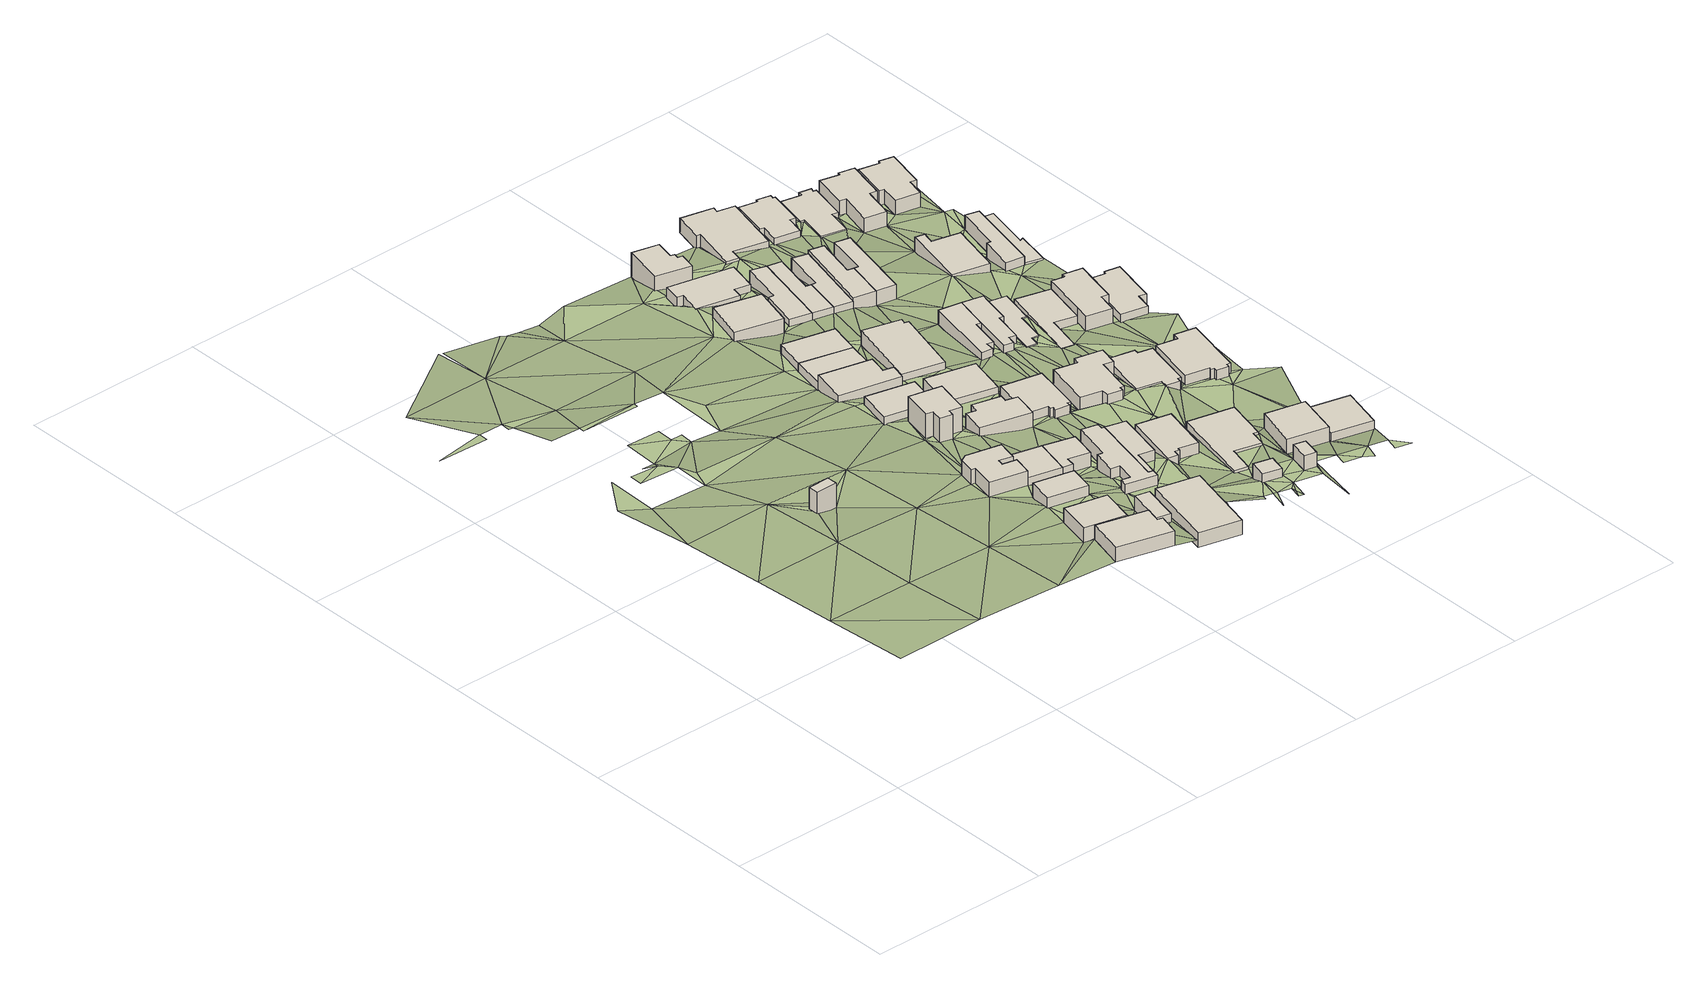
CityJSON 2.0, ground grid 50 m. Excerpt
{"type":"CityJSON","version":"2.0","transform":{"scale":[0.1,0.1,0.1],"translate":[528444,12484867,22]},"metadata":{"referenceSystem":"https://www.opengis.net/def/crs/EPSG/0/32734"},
"CityObjects":{
"building1":{"type":"Building","attributes":{"address":"Greenpop 107 Mountain Road Woodstock Cape Town","building":"office","building:levels":2,"building_height":6.9,"plus_code":"4FRW3C8X+9HW","ground_height":58.72,"roof_height":65.62},"geometry":[{"type":"Solid","lod":"1","boundaries":[[[[0,1,2,3]],[[1,4,5,2]],[[4,6,7,5]],[[6,0,3,7]],[[3,2,5,7]],[[6,4,1,0]]]]}]},
"building2":{"type":"Building","attributes":{"address":"113 Mountain Road Woodstock Cape Town","building":"house","building:levels":1,"building_height":4.1,"plus_code":"4FRW3C8X+5QC","ground_height":62.01,"roof_height":66.11},"geometry":[{"type":"Solid","lod":"1","boundaries":[[[[8,9,10,11]],[[9,12,13,10]],[[12,14,15,13]],[[14,16,17,15]],[[16,18,19,17]],[[18,8,11,19]],[[11,10,13,15,17,19]],[[18,16,14,12,9,8]]]]}]},
"building3":{"type":"Building","attributes":{"address":"111 Mountain Road Woodstock Cape Town","building":"house","building:levels":1,"building_height":4.1,"plus_code":"4FRW3C8X+6Q6","ground_height":60.05,"roof_height":64.15},"geometry":[{"type":"Solid","lod":"1","boundaries":[[[[20,21,22,23]],[[21,24,25,22]],[[24,26,27,25]],[[26,20,23,27]],[[23,22,25,27]],[[26,24,21,20]]]]}]},
"building4":{"type":"Building","attributes":{"address":"107 Mountain Road Woodstock Cape Town","building":"yes","building:levels":1,"building_height":4.1,"plus_code":"4FRW3C8X+8PQ","ground_height":58.37,"roof_height":62.47},"geometry":[{"type":"Solid","lod":"1","boundaries":[[[[28,29,30,31]],[[29,32,33,30]],[[32,34,35,33]],[[34,36,37,35]],[[36,38,39,37]],[[38,40,41,39]],[[40,42,43,41]],[[42,44,45,43]],[[44,46,47,45]],[[46,48,49,47]],[[48,28,31,49]],[[31,30,33,35,37,39,41,43,45,47,49]],[[48,46,44,42,40,38,36,34,32,29,28]]]]}]},
"building5":{"type":"Building","attributes":{"building":"service","building:levels":1,"building_height":4.1,"plus_code":"4FRW3C8X+7QG","ground_height":58.37,"roof_height":62.47},"geometry":[{"type":"Solid","lod":"1","boundaries":[[[[50,51,52,53]],[[51,54,55,52]],[[54,56,57,55]],[[56,50,53,57]],[[53,52,55,57]],[[56,54,51,50]]]]}]},
"building6":{"type":"Building","attributes":{"address":"Woodstock Cape Town","building":"yes","building:levels":1,"building_height":4.1,"plus_code":"4FRW3C8X+6R4","ground_height":57.74,"roof_height":61.84},"geometry":[{"type":"Solid","lod":"1","boundaries":[[[[58,59,60,61]],[[59,62,63,60]],[[62,64,65,63]],[[64,66,67,65]],[[66,68,69,67]],[[68,58,61,69]],[[61,60,63,65,67,69]],[[68,66,64,62,59,58]]]]}]},
"building7":{"type":"Building","attributes":{"address":"8 Balfour Street Woodstock Cape Town","building":"semidetached_house","building:levels":1,"building_height":4.1,"plus_code":"4FRW3C8X+8QH","ground_height":55.9,"roof_height":60},"geometry":[{"type":"Solid","lod":"1","boundaries":[[[[70,71,72,73]],[[71,74,75,72]],[[74,76,77,75]],[[76,70,73,77]],[[73,72,75,77]],[[76,74,71,70]]]]}]},
"building8":{"type":"Building","attributes":{"address":"54 Palmerston Road Woodstock Cape Town","building":"house","building:levels":1,"building_height":4.1,"plus_code":"4FRW3C8X+5VC","ground_height":57.74,"roof_height":61.84},"geometry":[{"type":"Solid","lod":"1","boundaries":[[[[78,79,80,81]],[[79,82,83,80]],[[82,84,85,83]],[[84,78,81,85]],[[81,80,83,85]],[[84,82,79,78]]]]}]},
"building9":{"type":"Building","attributes":{"address":"1 Balfour Street Woodstock Cape Town","building":"house","building:levels":2,"building_height":6.9,"plus_code":"4FRW3C8X+CQP","ground_height":56.08,"roof_height":62.98},"geometry":[{"type":"Solid","lod":"1","boundaries":[[[[86,87,88,89]],[[87,90,91,88]],[[90,92,93,91]],[[92,94,95,93]],[[94,96,97,95]],[[96,98,99,97]],[[98,100,101,99]],[[100,86,89,101]],[[89,88,91,93,95,97,99,101]],[[100,98,96,94,92,90,87,86]]]]}]},
"building10":{"type":"Building","attributes":{"address":"10 Balfour Street Woodstock Cape Town","building":"semidetached_house","building:levels":1,"building_height":4.1,"plus_code":"4FRW3C8X+8R8","ground_height":55.9,"roof_height":60},"geometry":[{"type":"Solid","lod":"1","boundaries":[[[[70,76,77,73]],[[76,102,103,77]],[[102,104,105,103]],[[104,106,107,105]],[[106,108,109,107]],[[108,70,73,109]],[[73,77,103,105,107,109]],[[108,106,104,102,76,70]]]]}]},
"building11":{"type":"Building","attributes":{"building":"house","building:levels":1,"building_height":4.1,"plus_code":"4FRW3C8X+FQQ","ground_height":51.17,"roof_height":55.27},"geometry":[{"type":"Solid","lod":"1","boundaries":[[[[110,111,112,113]],[[111,114,115,112]],[[114,116,117,115]],[[116,118,119,117]],[[118,120,121,119]],[[120,110,113,121]],[[113,112,115,117,119,121]],[[120,118,116,114,111,110]]]]}]},
"building12":{"type":"Building","attributes":{"address":"12B Balfour Street Woodstock Cape Town","building":"semidetached_house","building:levels":1,"building_height":4.1,"plus_code":"4FRW3C8X+7VM","ground_height":55.9,"roof_height":60},"geometry":[{"type":"Solid","lod":"1","boundaries":[[[[122,123,124,125]],[[123,126,127,124]],[[126,128,129,127]],[[128,130,131,129]],[[130,132,133,131]],[[132,134,135,133]],[[134,136,137,135]],[[136,138,139,137]],[[138,140,141,139]],[[140,142,143,141]],[[142,144,145,143]],[[144,146,147,145]],[[146,148,149,147]],[[148,122,125,149]],[[125,124,127,129,131,133,135,137,139,141,143,145,147,149]],[[148,146,144,142,140,138,136,134,132,130,128,126,123,122]]]]}]},
"building13":{"type":"Building","attributes":{"address":"101 Mountain Road Woodstock Cape Town","building":"house","building:levels":1,"building_height":4.1,"plus_code":"4FRW3C8X+GQX","ground_height":50.61,"roof_height":54.71},"geometry":[{"type":"Solid","lod":"1","boundaries":[[[[150,151,152,153]],[[151,154,155,152]],[[154,156,157,155]],[[156,158,159,157]],[[158,160,161,159]],[[160,150,153,161]],[[153,152,155,157,159,161]],[[160,158,156,154,151,150]]]]}]},
"building14":{"type":"Building","attributes":{"address":"3 Balfour Street Woodstock Cape Town","building":"carport","building:levels":1,"building_height":4.1,"plus_code":"4FRW3C8X+CR5","ground_height":53.8,"roof_height":57.9},"geometry":[{"type":"Solid","lod":"1","boundaries":[[[[162,163,164,165]],[[163,166,167,164]],[[166,168,169,167]],[[168,170,171,169]],[[170,172,173,171]],[[172,174,175,173]],[[174,176,177,175]],[[176,178,179,177]],[[178,162,165,179]],[[165,164,167,169,171,173,175,177,179]],[[178,176,174,172,170,168,166,163,162]]]]}]},
"building15":{"type":"Building","attributes":{"address":"Balfour Street Woodstock Cape Town","building":"semidetached_house","building:levels":1,"building_height":4.1,"plus_code":"4FRW3C8X+7VX","ground_height":55.9,"roof_height":60},"geometry":[{"type":"Solid","lod":"1","boundaries":[[[[122,148,149,125]],[[148,146,147,149]],[[146,180,181,147]],[[180,182,183,181]],[[182,184,185,183]],[[184,122,125,185]],[[125,149,147,181,183,185]],[[184,182,180,146,148,122]]]]}]},
"building16":{"type":"Building","attributes":{"address":"99 Mountain Road Woodstock Cape Town","building":"house","building:levels":1,"building_height":4.1,"plus_code":"4FRW3C8X+HRC","ground_height":48.52,"roof_height":52.62},"geometry":[{"type":"Solid","lod":"1","boundaries":[[[[186,187,188,189]],[[187,190,191,188]],[[190,192,193,191]],[[192,186,189,193]],[[189,188,191,193]],[[192,190,187,186]]]]}]},
"building17":{"type":"Building","attributes":{"address":"97 Mountain Road Woodstock Cape Town","building":"house","building:levels":1,"building_height":4.1,"plus_code":"4FRW3C8X+JR2","ground_height":48.52,"roof_height":52.62},"geometry":[{"type":"Solid","lod":"1","boundaries":[[[[186,192,193,189]],[[192,194,195,193]],[[194,196,197,195]],[[196,186,189,197]],[[189,193,195,197]],[[196,194,192,186]]]]}]},
"building18":{"type":"Building","attributes":{"building":"yes","building:levels":1,"building_height":4.1,"plus_code":"4FRW3C8X+FVC","ground_height":51.17,"roof_height":55.27},"geometry":[{"type":"Solid","lod":"1","boundaries":[[[[198,199,200,201]],[[199,202,203,200]],[[202,204,205,203]],[[204,198,201,205]],[[201,200,203,205]],[[204,202,199,198]]]]}]},
"building19":{"type":"Building","attributes":{"building":"yes","building:levels":1,"building_height":4.1,"plus_code":"4FRW3C8X+5XM","ground_height":55.25,"roof_height":59.35},"geometry":[{"type":"Solid","lod":"1","boundaries":[[[[206,207,208,209]],[[207,210,211,208]],[[210,212,213,211]],[[212,206,209,213]],[[209,208,211,213]],[[212,210,207,206]]]]}]},
"building20":{"type":"Building","attributes":{"address":"18 Balfour Street Woodstock Cape Town","building":"house","building:levels":1,"building_height":4.1,"plus_code":"4FRW3C8X+7WQ","ground_height":53.64,"roof_height":57.74},"geometry":[{"type":"Solid","lod":"1","boundaries":[[[[214,215,216,217]],[[215,218,219,216]],[[218,220,221,219]],[[220,222,223,221]],[[222,224,225,223]],[[224,226,227,225]],[[226,228,229,227]],[[228,214,217,229]],[[217,216,219,221,223,225,227,229]],[[228,226,224,222,220,218,215,214]]]]}]},
"building21":{"type":"Building","attributes":{"address":"7 Balfour Street Woodstock Cape Town","building":"house","building:levels":1,"building_height":4.1,"plus_code":"4FRW3C8X+CWC","ground_height":51.7,"roof_height":55.8},"geometry":[{"type":"Solid","lod":"1","boundaries":[[[[230,231,232,233]],[[231,234,235,232]],[[234,236,237,235]],[[236,238,239,237]],[[238,240,241,239]],[[240,242,243,241]],[[242,244,245,243]],[[244,246,247,245]],[[246,248,249,247]],[[248,250,251,249]],[[250,230,233,251]],[[233,232,235,237,239,241,243,245,247,249,251]],[[250,248,246,244,242,240,238,236,234,231,230]]]]}]},
"building22":{"type":"Building","attributes":{"address":"95 Mountain Road Woodstock 7925 Cape Town","building":"house","building:levels":1,"building_height":4.1,"plus_code":"4FRW3C8X+MRV","ground_height":46.02,"roof_height":50.12},"geometry":[{"type":"Solid","lod":"1","boundaries":[[[[252,253,254,255]],[[253,256,257,254]],[[256,258,259,257]],[[258,252,255,259]],[[255,254,257,259]],[[258,256,253,252]]]]}]},
"building23":{"type":"Building","attributes":{"address":"113 Chamberlain Street Woodstock Cape Town","building":"house","building:levels":1,"building_height":4.1,"plus_code":"4FRW3C8X+HV4","ground_height":48.52,"roof_height":52.62},"geometry":[{"type":"Solid","lod":"1","boundaries":[[[[260,261,262,263]],[[261,264,265,262]],[[264,266,267,265]],[[266,268,269,267]],[[268,270,271,269]],[[270,260,263,271]],[[263,262,265,267,269,271]],[[270,268,266,264,261,260]]]]}]},
"building24":{"type":"Building","attributes":{"building":"yes","building:levels":1,"building_height":4.1,"plus_code":"4FRW3F82+52C","ground_height":57.45,"roof_height":61.55},"geometry":[{"type":"Solid","lod":"1","boundaries":[[[[272,273,274,275]],[[273,276,277,274]],[[276,278,279,277]],[[278,272,275,279]],[[275,274,277,279]],[[278,276,273,272]]]]}]},
"building25":{"type":"Building","attributes":{"address":"20 Balfour Street Woodstock Cape Town","building":"house","building:levels":1,"building_height":4.1,"plus_code":"4FRW3C8X+7X9","ground_height":51.35,"roof_height":55.45},"geometry":[{"type":"Solid","lod":"1","boundaries":[[[[280,281,282,283]],[[281,284,285,282]],[[284,286,287,285]],[[286,288,289,287]],[[288,290,291,289]],[[290,292,293,291]],[[292,294,295,293]],[[294,280,283,295]],[[283,282,285,287,289,291,293,295]],[[294,292,290,288,286,284,281,280]]]]}]},
"building26":{"type":"Building","attributes":{"address":"93 Mountain Road Woodstock 7925 Cape Town","building":"house","building:levels":1,"building_height":4.1,"plus_code":"4FRW3C8X+PRW","ground_height":43.47,"roof_height":47.57},"geometry":[{"type":"Solid","lod":"1","boundaries":[[[[296,297,298,299]],[[297,300,301,298]],[[300,302,303,301]],[[302,304,305,303]],[[304,306,307,305]],[[306,308,309,307]],[[308,310,311,309]],[[310,296,299,311]],[[299,298,301,303,305,307,309,311]],[[310,308,306,304,302,300,297,296]]]]}]},
"building27":{"type":"Building","attributes":{"address":"89 Mountain Road Woodstock Cape Town","building":"house","building:levels":2,"building_height":6.9,"plus_code":"4FRW3C8X+RRF","ground_height":41.57,"roof_height":48.47},"geometry":[{"type":"Solid","lod":"1","boundaries":[[[[312,313,314,315]],[[313,316,317,314]],[[316,318,319,317]],[[318,320,321,319]],[[320,322,323,321]],[[322,324,325,323]],[[324,326,327,325]],[[326,312,315,327]],[[315,314,317,319,321,323,325,327]],[[326,324,322,320,318,316,313,312]]]]}]},
"building28":{"type":"Building","attributes":{"address":"Balfour Street Woodstock Cape Town","building":"house","building:levels":1,"building_height":4.1,"plus_code":"4FRW3C8X+9XR","ground_height":51.7,"roof_height":55.8},"geometry":[{"type":"Solid","lod":"1","boundaries":[[[[328,329,330,331]],[[329,332,333,330]],[[332,334,335,333]],[[334,336,337,335]],[[336,338,339,337]],[[338,340,341,339]],[[340,342,343,341]],[[342,344,345,343]],[[344,346,347,345]],[[346,348,349,347]],[[348,350,351,349]],[[350,328,331,351]],[[331,330,333,335,337,339,341,343,345,347,349,351]],[[350,348,346,344,342,340,338,336,334,332,329,328]]]]}]},
"building29":{"type":"Building","attributes":{"address":"120 Chamberlain Street 7925 Cape Town","building":"house","building:levels":1,"building_height":4.1,"plus_code":"4FRW3C8X+PV4","ground_height":43.47,"roof_height":47.57},"geometry":[{"type":"Solid","lod":"1","boundaries":[[[[352,353,354,355]],[[353,356,357,354]],[[356,358,359,357]],[[358,360,361,359]],[[360,362,363,361]],[[362,352,355,363]],[[355,354,357,359,361,363]],[[362,360,358,356,353,352]]]]}]},
"building30":{"type":"Building","attributes":{"address":"118 Chamberlain Street 7925 Cape Town","building":"house","building:levels":1,"building_height":4.1,"plus_code":"4FRW3C8X+PVH","ground_height":43.47,"roof_height":47.57},"geometry":[{"type":"Solid","lod":"1","boundaries":[[[[353,352,355,354]],[[352,364,365,355]],[[364,366,367,365]],[[366,368,369,367]],[[368,370,371,369]],[[370,353,354,371]],[[354,355,365,367,369,371]],[[370,368,366,364,352,353]]]]}]},
"building31":{"type":"Building","attributes":{"address":"22 Balfour Street Woodstock 7925 Cape Town","building":"house","building:levels":1,"building_height":4.1,"plus_code":"4FRW3F82+63J","ground_height":52.6,"roof_height":56.7},"geometry":[{"type":"Solid","lod":"1","boundaries":[[[[372,373,374,375]],[[373,376,377,374]],[[376,378,379,377]],[[378,372,375,379]],[[375,374,377,379]],[[378,376,373,372]]]]}]},
"building32":{"type":"Building","attributes":{"address":"109 Chamberlain Street Woodstock Cape Town","building":"house","building:levels":1,"building_height":4.1,"plus_code":"4FRW3C8X+HX7","ground_height":46.69,"roof_height":50.79},"geometry":[{"type":"Solid","lod":"1","boundaries":[[[[380,381,382,383]],[[381,384,385,382]],[[384,386,387,385]],[[386,388,389,387]],[[388,390,391,389]],[[390,392,393,391]],[[392,394,395,393]],[[394,380,383,395]],[[383,382,385,387,389,391,393,395]],[[394,392,390,388,386,384,381,380]]]]}]},
"building33":{"type":"Building","attributes":{"address":"116 Chamberlain Street 7925 Cape Town","building":"house","building:levels":1,"building_height":4.1,"plus_code":"4FRW3C8X+MWM","ground_height":43.47,"roof_height":47.57},"geometry":[{"type":"Solid","lod":"1","boundaries":[[[[366,364,365,367]],[[364,396,397,365]],[[396,398,399,397]],[[398,400,401,399]],[[400,402,403,401]],[[402,366,367,403]],[[367,365,397,399,401,403]],[[402,400,398,396,364,366]]]]}]},
"building34":{"type":"Building","attributes":{"address":"9 Balfour Street Woodstock Cape Town","building":"house","building:levels":1,"building_height":4.1,"plus_code":"4FRW3F82+92M","ground_height":49.46,"roof_height":53.56},"geometry":[{"type":"Solid","lod":"1","boundaries":[[[[404,405,406,407]],[[405,408,409,406]],[[408,410,411,409]],[[410,412,413,411]],[[412,414,415,413]],[[414,416,417,415]],[[416,418,419,417]],[[418,420,421,419]],[[420,422,423,421]],[[422,404,407,423]],[[407,406,409,411,413,415,417,419,421,423]],[[422,420,418,416,414,412,410,408,405,404]]]]}]},
"building35":{"type":"Building","attributes":{"address":"107 Chamberlain Street Woodstock Cape Town","building":"house","building:levels":1,"building_height":4.1,"plus_code":"4FRW3C8X+GXW","ground_height":46.69,"roof_height":50.79},"geometry":[{"type":"Solid","lod":"1","boundaries":[[[[381,380,383,382]],[[380,424,425,383]],[[424,426,427,425]],[[426,428,429,427]],[[428,430,431,429]],[[430,432,433,431]],[[432,434,435,433]],[[434,436,437,435]],[[436,381,382,437]],[[382,383,425,427,429,431,433,435,437]],[[436,434,432,430,428,426,424,380,381]]]]}]},
"building36":{"type":"Building","attributes":{"address":"114 Chamberlain Street 7925 Cape Town","building":"house","building:levels":1,"building_height":4.1,"plus_code":"4FRW3C8X+PW9","ground_height":44.41,"roof_height":48.51},"geometry":[{"type":"Solid","lod":"1","boundaries":[[[[438,439,440,441]],[[439,442,443,440]],[[442,444,445,443]],[[444,446,447,445]],[[446,448,449,447]],[[448,438,441,449]],[[441,440,443,445,447,449]],[[448,446,444,442,439,438]]]]}]},
"building37":{"type":"Building","attributes":{"address":"24 Balfour Street Woodstock 7925 Cape Town","building":"house","building:levels":1,"building_height":4.1,"plus_code":"4FRW3F82+646","ground_height":50.65,"roof_height":54.75},"geometry":[{"type":"Solid","lod":"1","boundaries":[[[[450,451,452,453]],[[451,454,455,452]],[[454,456,457,455]],[[456,450,453,457]],[[453,452,455,457]],[[456,454,451,450]]]]}]},
"building38":{"type":"Building","attributes":{"address":"105 Chamberlain Street Woodstock Cape Town","building":"house","building:levels":1,"building_height":4.1,"plus_code":"4FRW3F82+G2J","ground_height":44.69,"roof_height":48.79},"geometry":[{"type":"Solid","lod":"1","boundaries":[[[[458,459,460,461]],[[459,462,463,460]],[[462,464,465,463]],[[464,466,467,465]],[[466,468,469,467]],[[468,470,471,469]],[[470,472,473,471]],[[472,474,475,473]],[[474,458,461,475]],[[461,460,463,465,467,469,471,473,475]],[[474,472,470,468,466,464,462,459,458]]]]}]},
"building39":{"type":"Building","attributes":{"address":"112 Chamberlain Street 7925 Cape Town","building":"house","building:levels":1,"building_height":4.1,"plus_code":"4FRW3C8X+MX6","ground_height":44.41,"roof_height":48.51},"geometry":[{"type":"Solid","lod":"1","boundaries":[[[[444,442,443,445]],[[442,476,477,443]],[[476,478,479,477]],[[478,480,481,479]],[[480,482,483,481]],[[482,444,445,483]],[[445,443,477,479,481,483]],[[482,480,478,476,442,444]]]]}]},
"building40":{"type":"Building","attributes":{"address":"89 Salisbury Street Woodstock 7925 Cape Town","building":"house","building:levels":1,"building_height":4.1,"plus_code":"4FRW3C8X+RW8","ground_height":39.39,"roof_height":43.49},"geometry":[{"type":"Solid","lod":"1","boundaries":[[[[484,485,486,487]],[[485,488,489,486]],[[488,490,491,489]],[[490,492,493,491]],[[492,494,495,493]],[[494,496,497,495]],[[496,498,499,497]],[[498,500,501,499]],[[500,502,503,501]],[[502,484,487,503]],[[487,486,489,491,493,495,497,499,501,503]],[[502,500,498,496,494,492,490,488,485,484]]]]}]},
"building41":{"type":"Building","attributes":{"address":"11 Balfour Street Woodstock Cape Town","building":"house","building:levels":1,"building_height":4.1,"plus_code":"4FRW3F82+93P","ground_height":49.46,"roof_height":53.56},"geometry":[{"type":"Solid","lod":"1","boundaries":[[[[504,505,506,507]],[[505,508,509,506]],[[508,510,511,509]],[[510,512,513,511]],[[512,514,515,513]],[[514,516,517,515]],[[516,518,519,517]],[[518,520,521,519]],[[520,522,523,521]],[[522,524,525,523]],[[524,526,527,525]],[[526,504,507,527]],[[507,506,509,511,513,515,517,519,521,523,525,527]],[[526,524,522,520,518,516,514,512,510,508,505,504]]]]}]},
"building42":{"type":"Building","attributes":{"address":"Chamberlain Street Woodstock Cape Town","building":"house","building:levels":1,"building_height":4.1,"plus_code":"4FRW3F82+G2Q","ground_height":44.69,"roof_height":48.79},"geometry":[{"type":"Solid","lod":"1","boundaries":[[[[528,529,530,531]],[[529,532,533,530]],[[532,534,535,533]],[[534,536,537,535]],[[536,538,539,537]],[[538,528,531,539]],[[531,530,533,535,537,539]],[[538,536,534,532,529,528]]]]}]},
"building43":{"type":"Building","attributes":{"address":"87 Salisbury Street Woodstock 7925 Cape Town","building":"house","building:levels":1,"building_height":4.1,"plus_code":"4FRW3C8X+RXG","ground_height":39.39,"roof_height":43.49},"geometry":[{"type":"Solid","lod":"1","boundaries":[[[[540,541,542,543]],[[541,544,545,542]],[[544,546,547,545]],[[546,548,549,547]],[[548,550,551,549]],[[550,552,553,551]],[[552,554,555,553]],[[554,556,557,555]],[[556,558,559,557]],[[558,560,561,559]],[[560,562,563,561]],[[562,540,543,563]],[[543,542,545,547,549,551,553,555,557,559,561,563]],[[562,560,558,556,554,552,550,548,546,544,541,540]]]]}]},
"building44":{"type":"Building","attributes":{"address":"103 Chamberlain Street Woodstock Cape Town","building":"house","building:levels":1,"building_height":4.1,"plus_code":"4FRW3F82+G3G","ground_height":47.06,"roof_height":51.16},"geometry":[{"type":"Solid","lod":"1","boundaries":[[[[564,565,566,567]],[[565,568,569,566]],[[568,570,571,569]],[[570,572,573,571]],[[572,574,575,573]],[[574,576,577,575]],[[576,578,579,577]],[[578,580,581,579]],[[580,582,583,581]],[[582,564,567,583]],[[567,566,569,571,573,575,577,579,581,583]],[[582,580,578,576,574,572,570,568,565,564]]]]}]},
"building45":{"type":"Building","attributes":{"address":"104 Chamberlain Street Woodstock 7925 Cape Town","building":"house","building:levels":1,"building_height":4.1,"plus_code":"4FRW3F82+M32","ground_height":42.56,"roof_height":46.66},"geometry":[{"type":"Solid","lod":"1","boundaries":[[[[584,585,586,587]],[[585,588,589,586]],[[588,590,591,589]],[[590,592,593,591]],[[592,594,595,593]],[[594,584,587,595]],[[587,586,589,591,593,595]],[[594,592,590,588,585,584]]]]}]},
"building46":{"type":"Building","attributes":{"address":"85 Salisbury Street Woodstock 7925 Cape Town","building":"house","building:levels":1,"building_height":4.1,"plus_code":"4FRW3F82+Q2W","ground_height":37.97,"roof_height":42.07},"geometry":[{"type":"Solid","lod":"1","boundaries":[[[[596,597,598,599]],[[597,600,601,598]],[[600,602,603,601]],[[602,604,605,603]],[[604,606,607,605]],[[606,608,609,607]],[[608,610,611,609]],[[610,612,613,611]],[[612,614,615,613]],[[614,616,617,615]],[[616,618,619,617]],[[618,596,599,619]],[[599,598,601,603,605,607,609,611,613,615,617,619]],[[618,616,614,612,610,608,606,604,602,600,597,596]]]]}]},
"building47":{"type":"Building","attributes":{"address":"101 Chamberlain Street Woodstock Cape Town","building":"house","building:levels":1,"building_height":4.1,"plus_code":"4FRW3F82+G48","ground_height":44.88,"roof_height":48.98},"geometry":[{"type":"Solid","lod":"1","boundaries":[[[[620,621,622,623]],[[621,624,625,622]],[[624,626,627,625]],[[626,628,629,627]],[[628,630,631,629]],[[630,632,633,631]],[[632,634,635,633]],[[634,636,637,635]],[[636,620,623,637]],[[623,622,625,627,629,631,633,635,637]],[[636,634,632,630,628,626,624,621,620]]]]}]},
"building48":{"type":"Building","attributes":{"address":"102 Chamberlain Street Woodstock 7925 Cape Town","building":"house","building:levels":1,"building_height":4.1,"plus_code":"4FRW3F82+M47","ground_height":42.56,"roof_height":46.66},"geometry":[{"type":"Solid","lod":"1","boundaries":[[[[638,639,640,641]],[[639,642,643,640]],[[642,644,645,643]],[[644,646,647,645]],[[646,648,649,647]],[[648,638,641,649]],[[641,640,643,645,647,649]],[[648,646,644,642,639,638]]]]}]},
"building49":{"type":"Building","attributes":{"address":"83 Salisbury Street Woodstock 7925 Cape Town","building":"house","building:levels":1,"building_height":4.1,"plus_code":"4FRW3F82+Q3M","ground_height":40.4,"roof_height":44.5},"geometry":[{"type":"Solid","lod":"1","boundaries":[[[[650,651,652,653]],[[651,654,655,652]],[[654,656,657,655]],[[656,658,659,657]],[[658,660,661,659]],[[660,662,663,661]],[[662,664,665,663]],[[664,666,667,665]],[[666,668,669,667]],[[668,650,653,669]],[[653,652,655,657,659,661,663,665,667,669]],[[668,666,664,662,660,658,656,654,651,650]]]]}]},
"building50":{"type":"Building","attributes":{"address":"102A Chamberlain Street Woodstock 7925 Cape Town","building":"house","building:levels":1,"building_height":4.1,"plus_code":"4FRW3F82+M48","ground_height":40.67,"roof_height":44.77},"geometry":[{"type":"Solid","lod":"1","boundaries":[[[[670,671,672,673]],[[671,674,675,672]],[[674,676,677,675]],[[676,678,679,677]],[[678,680,681,679]],[[680,670,673,681]],[[673,672,675,677,679,681]],[[680,678,676,674,671,670]]]]}]},
"building51":{"type":"Building","attributes":{"address":"81 Salisbury Street Woodstock 7925 Cape Town","building":"house","building:levels":1,"building_height":4.1,"plus_code":"4FRW3F82+Q4V","ground_height":40.4,"roof_height":44.5},"geometry":[{"type":"Solid","lod":"1","boundaries":[[[[682,683,684,685]],[[683,686,687,684]],[[686,688,689,687]],[[688,690,691,689]],[[690,692,693,691]],[[692,694,695,693]],[[694,696,697,695]],[[696,698,699,697]],[[698,700,701,699]],[[700,682,685,701]],[[685,684,687,689,691,693,695,697,699,701]],[[700,698,696,694,692,690,688,686,683,682]]]]}]},
"terrain1":{"type":"TINRelief","geometry":[{"type":"CompositeSurface","lod":"1","boundaries":[[[702,703,704]],[[705,703,706]],[[702,707,703]],[[706,703,707]],[[708,705,709]],[[710,708,711]],[[709,705,706]],[[709,711,708]],[[711,712,710]],[[707,702,713]],[[702,714,713]],[[709,715,711]],[[716,717,718]],[[719,706,707]],[[709,706,720]],[[721,722,723]],[[4,720,706]],[[720,724,709]],[[723,722,725]],[[719,707,713]],[[6,709,724]],[[726,718,727]],[[715,728,725]],[[706,719,4]],[[723,729,730]],[[729,723,725]],[[715,709,731]],[[732,733,727]],[[733,734,735]],[[6,731,709]],[[728,736,725]],[[21,713,714]],[[736,729,725]],[[727,733,737]],[[728,715,738]],[[731,6,4]],[[726,727,739]],[[729,740,741]],[[733,735,737]],[[8,714,9]],[[4,719,731]],[[21,714,8]],[[736,740,729]],[[735,742,743]],[[740,744,741]],[[38,719,713]],[[731,738,715]],[[737,739,727]],[[738,736,728]],[[737,735,743]],[[20,713,21]],[[745,740,736]],[[726,739,746]],[[743,742,747]],[[748,713,20]],[[38,713,748]],[[731,719,32]],[[719,38,34]],[[749,736,738]],[[21,8,750]],[[34,32,719]],[[737,751,739]],[[751,737,743]],[[750,8,752]],[[20,753,748]],[[752,8,18]],[[34,38,36]],[[26,753,20]],[[50,38,748]],[[754,749,755]],[[756,738,731]],[[32,757,731]],[[14,18,16]],[[758,750,752]],[[759,14,12]],[[753,760,748]],[[38,50,40]],[[751,743,754]],[[758,26,750]],[[761,762,739]],[[749,738,763]],[[760,753,26]],[[18,764,752]],[[764,18,14]],[[14,759,764]],[[731,757,756]],[[757,32,29]],[[58,26,758]],[[765,40,50]],[[766,739,751]],[[44,48,46]],[[42,40,767]],[[768,58,758]],[[749,150,755]],[[44,42,48]],[[760,26,58]],[[761,739,769]],[[770,42,767]],[[766,769,739]],[[40,76,767]],[[29,94,757]],[[48,42,770]],[[759,82,764]],[[754,755,771]],[[738,756,772]],[[76,40,765]],[[28,96,29]],[[48,770,28]],[[94,29,96]],[[763,738,772]],[[773,760,58]],[[774,765,760]],[[749,763,150]],[[764,82,68]],[[92,90,757]],[[757,94,92]],[[773,58,68]],[[773,774,760]],[[757,90,87]],[[76,765,102]],[[70,28,770]],[[754,775,751]],[[757,87,756]],[[773,68,82]],[[765,776,102]],[[765,774,776]],[[96,28,777]],[[778,769,766]],[[777,28,70]],[[771,755,150]],[[98,96,100]],[[82,779,773]],[[776,774,780]],[[777,100,96]],[[756,781,772]],[[106,104,102]],[[782,756,87]],[[778,766,783]],[[132,102,776]],[[763,772,781]],[[766,751,775]],[[780,784,776]],[[102,132,106]],[[754,771,785]],[[786,79,787]],[[174,100,777]],[[82,79,779]],[[86,788,87]],[[788,782,87]],[[174,86,100]],[[766,789,783]],[[775,754,785]],[[132,130,106]],[[777,70,178]],[[106,130,108]],[[790,763,781]],[[70,108,791]],[[788,86,792]],[[170,86,174]],[[771,150,793]],[[174,172,170]],[[786,794,79]],[[795,779,219]],[[178,70,791]],[[130,128,108]],[[86,796,792]],[[86,170,796]],[[219,779,79]],[[797,795,798]],[[786,799,794]],[[128,791,108]],[[800,789,766]],[[793,801,771]],[[790,781,110]],[[798,795,219]],[[796,110,792]],[[800,766,775]],[[178,791,128]],[[785,771,801]],[[219,79,802]],[[79,794,803]],[[796,199,110]],[[804,796,170]],[[805,806,807]],[[122,126,123]],[[808,802,79]],[[790,110,199]],[[178,128,809]],[[212,79,803]],[[794,807,803]],[[126,809,128]],[[168,804,170]],[[810,168,166]],[[79,212,808]],[[199,811,790]],[[806,803,807]],[[812,813,814]],[[810,166,163]],[[215,798,219]],[[184,126,122]],[[162,178,815]],[[813,790,811]],[[785,816,775]],[[814,813,811]],[[817,818,802]],[[178,809,815]],[[168,810,819]],[[820,821,822]],[[184,798,215]],[[823,822,821]],[[824,803,806]],[[825,162,815]],[[819,810,163]],[[823,824,806]],[[801,252,785]],[[199,826,811]],[[827,126,184]],[[800,775,828]],[[821,820,824]],[[827,809,126]],[[828,775,816]],[[802,829,817]],[[821,824,823]],[[819,804,168]],[[815,809,830]],[[829,802,808]],[[831,817,829]],[[803,824,832]],[[811,261,814]],[[800,326,789]],[[212,833,808]],[[215,827,184]],[[252,801,194]],[[826,199,198]],[[192,814,261]],[[834,800,828]],[[811,826,835]],[[836,833,212]],[[272,832,824]],[[800,834,837]],[[838,827,839]],[[834,828,840]],[[248,804,819]],[[800,837,841]],[[839,827,328]],[[824,842,272]],[[261,194,192]],[[843,829,808]],[[828,816,844]],[[832,278,836]],[[215,845,827]],[[198,835,826]],[[278,832,272]],[[804,248,198]],[[800,841,326]],[[328,827,845]],[[833,836,846]],[[839,328,248]],[[272,842,273]],[[847,842,848]],[[849,194,261]],[[214,850,215]],[[846,851,833]],[[843,214,829]],[[215,850,845]],[[816,253,844]],[[252,194,852]],[[836,278,846]],[[853,253,252]],[[847,273,842]],[[841,837,854]],[[853,252,852]],[[328,845,329]],[[855,835,198]],[[328,350,248]],[[847,276,273]],[[214,843,850]],[[194,849,856]],[[261,260,849]],[[853,857,253]],[[278,276,376]],[[858,198,248]],[[850,859,845]],[[278,376,846]],[[857,844,253]],[[852,194,856]],[[268,835,855]],[[276,847,860]],[[861,844,862]],[[837,310,854]],[[198,858,855]],[[862,844,857]],[[276,860,376]],[[863,864,846]],[[865,866,859]],[[863,846,376]],[[248,350,867]],[[868,859,850]],[[857,869,862]],[[850,843,870]],[[270,268,260]],[[865,859,868]],[[849,260,871]],[[872,873,860]],[[350,348,346]],[[874,875,876]],[[248,867,858]],[[871,856,849]],[[877,878,875]],[[877,875,874]],[[863,376,373]],[[862,869,356]],[[870,868,850]],[[865,868,340]],[[879,874,854]],[[346,880,350]],[[376,860,378]],[[350,880,867]],[[873,881,860]],[[268,855,384]],[[384,260,268]],[[310,862,356]],[[854,310,879]],[[292,863,373]],[[882,843,292]],[[883,884,858]],[[882,870,843]],[[883,858,867]],[[868,342,340]],[[881,873,885]],[[881,378,860]],[[310,356,353]],[[874,879,886]],[[868,870,887]],[[871,260,442]],[[868,888,342]],[[889,877,874]],[[890,880,346]],[[867,891,883]],[[384,442,260]],[[879,310,892]],[[881,893,378]],[[891,894,883]],[[895,896,880]],[[292,373,372]],[[344,342,888]],[[897,346,344]],[[898,899,370]],[[310,353,892]],[[890,346,897]],[[895,880,890]],[[886,889,874]],[[900,896,895]],[[895,890,900]],[[892,886,879]],[[899,901,400]],[[372,378,893]],[[902,903,882]],[[892,353,370]],[[370,899,400]],[[904,905,906]],[[907,882,292]],[[893,881,908]],[[344,888,420]],[[909,900,890]],[[882,910,902]],[[897,911,890]],[[881,904,908]],[[384,912,442]],[[907,292,372]],[[372,893,913]],[[892,370,400]],[[344,914,897]],[[900,909,915]],[[381,912,384]],[[911,897,916]],[[916,917,911]],[[914,344,420]],[[886,918,889]],[[919,910,882]],[[902,910,416]],[[476,442,912]],[[907,919,882]],[[907,372,913]],[[920,916,897]],[[921,892,400]],[[910,922,923]],[[922,910,919]],[[924,892,921]],[[416,420,418]],[[436,912,381]],[[910,512,416]],[[448,446,444]],[[400,438,921]],[[420,416,512]],[[925,916,920]],[[919,926,922]],[[914,420,927]],[[907,928,919]],[[482,480,444]],[[920,897,532]],[[476,912,929]],[[420,512,927]],[[444,480,448]],[[914,568,930]],[[448,931,438]],[[931,921,438]],[[928,907,932]],[[436,929,912]],[[933,934,928]],[[907,913,935]],[[914,927,568]],[[476,936,478]],[[476,929,936]],[[928,932,933]],[[512,510,927]],[[532,474,920]],[[937,921,931]],[[565,930,568]],[[474,929,436]],[[448,938,931]],[[907,935,932]],[[937,931,939]],[[508,927,510]],[[480,940,448]],[[484,921,937]],[[933,932,941]],[[927,570,568]],[[927,508,505]],[[940,480,478]],[[532,564,474]],[[938,448,940]],[[938,942,931]],[[933,941,505]],[[936,592,478]],[[570,927,943]],[[929,592,936]],[[474,944,929]],[[942,938,945]],[[927,505,946]],[[947,942,945]],[[943,927,946]],[[940,478,948]],[[474,564,949]],[[950,938,940]],[[570,943,574]],[[945,938,951]],[[572,570,574]],[[938,950,951]],[[474,949,944]],[[592,656,478]],[[656,948,478]],[[564,582,580]],[[945,951,952]],[[580,949,564]],[[943,946,953]],[[945,952,548]],[[944,949,954]],[[949,580,578]],[[944,954,646]],[[948,656,955]],[[955,956,948]],[[954,949,672]],[[658,592,590]],[[656,592,658]],[[590,588,957]],[[585,944,646]],[[576,958,578]],[[949,578,675]],[[955,656,654]],[[957,588,585]],[[675,672,949]],[[955,654,651]],[[590,957,658]],[[585,646,644]],[[959,955,651]],[[651,650,959]],[[642,585,644]],[[957,585,642]],[[658,688,660]],[[658,957,960]],[[658,960,688]],[[662,660,688]],[[960,957,642]],[[683,662,688]],[[668,666,650]],[[688,686,683]],[[683,682,662]],[[688,960,690]],[[642,639,961]],[[960,642,961]],[[682,664,662]],[[694,690,960]],[[690,694,692]],[[698,664,682]],[[694,960,962]],[[682,700,698]]]}]}
},
"vertices":[
[416,781,210],[416,752,210],[416,752,279],[416,781,279],[476,753,210],[476,753,279],[476,782,210],[476,782,279],
[808,209,243],[781,105,243],[781,105,284],[808,209,284],[932,65,243],[932,65,284],[948,126,243],[948,126,284],[934,130,243],[934,130,284],[945,173,243],[945,173,284],
[821,334,223],[799,239,223],[799,239,264],[821,334,264],[913,212,223],[913,212,264],[935,308,223],[935,308,264],
[907,652,206],[812,674,206],[812,674,247],[907,652,247],[792,663,206],[792,663,247],[782,618,206],[782,618,247],[793,616,206],[793,616,247],[778,550,206],[778,550,247],[879,527,206],[879,527,247],[891,580,206],[891,580,247],[853,589,206],[853,589,247],[857,605,206],[857,605,247],[894,596,206],[894,596,247],
[854,481,206],[837,411,206],[837,411,247],[854,481,247],[946,386,206],[946,386,247],[962,456,206],[962,456,247],
[1003,288,200],[986,217,200],[986,217,241],[1003,288,241],[935,229,200],[935,229,241],[927,195,200],[927,195,241],[1017,174,200],[1017,174,241],[1042,279,200],[1042,279,241],
[999,612,182],[906,635,182],[906,635,223],[999,612,223],[882,533,182],[882,533,223],[974,510,182],[974,510,223],
[1124,42,200],[1175,251,200],[1175,251,241],[1124,42,241],[1060,279,200],[1060,279,241],[1010,70,200],[1010,70,241],
[962,925,183],[873,945,183],[873,945,252],[962,925,252],[854,861,183],[854,861,252],[874,857,183],[874,857,252],[867,826,183],[867,826,252],[901,818,183],[901,818,252],[905,835,183],[905,835,252],[939,827,183],[939,827,252],
[1002,504,182],[1002,504,223],[1006,529,182],[1006,529,223],[1066,515,182],[1066,515,223],[1083,589,182],[1083,589,223],
[1003,1068,134],[872,1099,134],[872,1099,175],[1003,1068,175],[850,1003,134],[850,1003,175],[949,980,134],[949,980,175],[946,968,134],[946,968,175],[978,961,134],[978,961,175],
[1161,574,182],[1154,575,182],[1154,575,223],[1161,574,223],[1157,592,182],[1157,592,223],[1113,603,182],[1113,603,223],[1085,494,182],[1085,494,223],[1071,497,182],[1071,497,223],[1055,431,182],[1055,431,223],[1078,425,182],[1078,425,223],[1066,374,182],[1066,374,223],[1042,380,182],[1042,380,223],[1037,359,182],[1037,359,223],[1120,338,182],[1120,338,223],[1125,359,182],[1125,359,223],[1112,362,182],[1112,362,223],
[856,1245,129],[833,1148,129],[833,1148,170],[856,1245,170],[1001,1109,129],[1001,1109,170],[1012,1152,129],[1012,1152,170],[984,1159,129],[984,1159,170],[997,1211,129],[997,1211,170],
[1105,785,161],[1115,828,161],[1115,828,202],[1105,785,202],[1083,837,161],[1083,837,202],[1088,856,161],[1088,856,202],[1010,876,161],[1010,876,202],[1003,850,161],[1003,850,202],[976,857,161],[976,857,202],[959,790,161],[959,790,202],[1097,755,161],[1097,755,202],
[1142,431,182],[1142,431,223],[1185,421,182],[1185,421,223],[1217,559,182],[1217,559,223],
[876,1337,108],[856,1245,108],[856,1245,149],[876,1337,149],[997,1211,108],[997,1211,149],[1017,1302,108],[1017,1302,149],
[1038,1389,108],[1038,1389,149],[898,1424,108],[898,1424,149],
[1162,1030,134],[1026,1064,134],[1026,1064,175],[1162,1030,175],[999,955,134],[999,955,175],[1135,921,134],[1135,921,175],
[1313,185,175],[1365,172,175],[1365,172,216],[1313,185,216],[1377,220,175],[1377,220,216],[1326,233,175],[1326,233,216],
[1339,537,159],[1245,559,159],[1245,559,200],[1339,537,200],[1207,401,159],[1207,401,200],[1235,395,159],[1235,395,200],[1239,412,159],[1239,412,200],[1252,409,159],[1252,409,200],[1254,415,159],[1254,415,200],[1306,402,159],[1306,402,200],
[1115,828,140],[1105,785,140],[1105,785,181],[1115,828,181],[1162,774,140],[1162,774,181],[1160,764,140],[1160,764,181],[1168,762,140],[1168,762,181],[1165,752,140],[1165,752,181],[1204,744,140],[1204,744,181],[1206,755,140],[1206,755,181],[1215,753,140],[1215,753,181],[1245,889,140],[1245,889,181],[1135,913,140],[1135,913,181],
[1001,1529,83],[1031,1642,83],[1031,1642,124],[1001,1529,124],[906,1675,83],[906,1675,124],[875,1563,83],[875,1563,124],
[1181,1315,108],[1079,1343,108],[1079,1343,149],[1181,1315,149],[1025,1141,108],[1025,1141,149],[1138,1111,108],[1138,1111,149],[1188,1297,108],[1188,1297,149],[1177,1300,108],[1177,1300,149],
[1417,153,197],[1449,145,197],[1449,145,238],[1417,153,238],[1462,198,197],[1462,198,238],[1430,206,197],[1430,206,238],
[1312,283,136],[1349,274,136],[1349,274,177],[1312,283,177],[1367,346,136],[1367,346,177],[1441,328,136],[1441,328,177],[1451,372,136],[1451,372,177],[1464,369,136],[1464,369,177],[1492,485,136],[1492,485,177],[1367,514,136],[1367,514,177],
[908,1841,57],[897,1793,57],[897,1793,98],[908,1841,98],[914,1788,57],[914,1788,98],[899,1727,57],[899,1727,98],[1015,1700,57],[1015,1700,98],[1021,1728,57],[1021,1728,98],[1064,1718,57],[1064,1718,98],[1084,1801,57],[1084,1801,98],
[908,1883,38],[1005,1859,38],[1005,1859,107],[908,1883,107],[1016,1906,38],[1016,1906,107],[1003,1909,38],[1003,1909,107],[1006,1923,38],[1006,1923,107],[995,1926,38],[995,1926,107],[1007,1979,38],[1007,1979,107],[935,1996,38],[935,1996,107],
[1244,752,140],[1301,739,140],[1301,739,181],[1244,752,181],[1301,718,140],[1301,718,181],[1340,709,140],[1340,709,181],[1342,720,140],[1342,720,181],[1353,718,140],[1353,718,181],[1377,821,140],[1377,821,181],[1404,814,140],[1404,814,181],[1417,868,140],[1417,868,181],[1343,885,140],[1343,885,181],[1338,867,140],[1338,867,181],[1275,882,140],[1275,882,181],
[1092,1531,57],[1144,1752,57],[1144,1752,98],[1092,1531,98],[1102,1765,57],[1102,1765,98],[1074,1648,57],[1074,1648,98],[1058,1650,57],[1058,1650,98],[1034,1547,57],[1034,1547,98],
[1147,1518,57],[1147,1518,98],[1171,1624,57],[1171,1624,98],[1156,1627,57],[1156,1627,98],[1184,1743,57],[1184,1743,98],
[1620,378,149],[1513,403,149],[1513,403,190],[1620,378,190],[1481,286,149],[1481,286,190],[1590,258,149],[1590,258,190],
[1329,1199,90],[1352,1295,90],[1352,1295,131],[1329,1199,131],[1290,1307,90],[1290,1307,131],[1245,1103,90],[1245,1103,131],[1277,1099,90],[1277,1099,131],[1280,1124,90],[1280,1124,131],[1297,1119,90],[1297,1119,131],[1316,1202,90],[1316,1202,131],
[1197,1504,57],[1197,1504,98],[1252,1726,57],[1252,1726,98],[1210,1738,57],[1210,1738,98],[1183,1622,57],[1183,1622,98],
[1389,716,117],[1456,701,117],[1456,701,158],[1389,716,158],[1452,682,117],[1452,682,158],[1489,674,117],[1489,674,158],[1491,685,117],[1491,685,158],[1501,683,117],[1501,683,158],[1533,821,117],[1533,821,158],[1494,830,117],[1494,830,158],[1496,842,117],[1496,842,158],[1422,859,117],[1422,859,158],
[1305,1092,90],[1305,1092,131],[1331,1086,90],[1331,1086,131],[1337,1110,90],[1337,1110,131],[1356,1105,90],[1356,1105,131],[1375,1187,90],[1375,1187,131],[1386,1184,90],[1386,1184,131],[1409,1282,90],[1409,1282,131],
[1252,1726,67],[1197,1504,67],[1197,1504,108],[1252,1726,108],[1257,1491,67],[1257,1491,108],[1282,1598,67],[1282,1598,108],[1265,1602,67],[1265,1602,108],[1293,1716,67],[1293,1716,108],
[1627,376,129],[1597,259,129],[1597,259,170],[1627,376,170],[1707,231,129],[1707,231,170],[1737,349,129],[1737,349,170],
[1409,1282,70],[1386,1184,70],[1386,1184,111],[1409,1282,111],[1361,1074,70],[1361,1074,111],[1389,1068,70],[1389,1068,111],[1395,1095,70],[1395,1095,111],[1415,1091,70],[1415,1091,111],[1434,1173,70],[1434,1173,111],[1447,1170,70],[1447,1170,111],[1470,1268,70],[1470,1268,111],
[1310,1479,67],[1310,1479,108],[1361,1700,67],[1361,1700,108],[1320,1710,67],[1320,1710,108],[1294,1596,67],[1294,1596,108],
[1298,2037,17],[1250,2048,17],[1250,2048,58],[1298,2037,58],[1254,2064,17],[1254,2064,58],[1166,2084,17],[1166,2084,58],[1146,2002,17],[1146,2002,58],[1155,2000,17],[1155,2000,58],[1124,1872,17],[1124,1872,58],[1158,1864,17],[1158,1864,58],[1165,1895,17],[1165,1895,58],[1258,1873,17],[1258,1873,58],
[1628,651,117],[1667,818,117],[1667,818,158],[1628,651,158],[1609,831,117],[1609,831,158],[1604,812,117],[1604,812,158],[1546,825,117],[1546,825,158],[1514,683,117],[1514,683,158],[1577,668,117],[1577,668,158],[1575,662,117],[1575,662,158],[1584,659,117],[1584,659,158],[1582,651,117],[1582,651,158],[1615,643,117],[1615,643,158],[1618,653,117],[1618,653,158],
[1538,1094,70],[1568,1220,70],[1568,1220,111],[1538,1094,111],[1474,1245,70],[1474,1245,111],[1418,1015,70],[1418,1015,111],[1453,1007,70],[1453,1007,111],[1478,1109,70],[1478,1109,111],
[1275,1872,17],[1343,1857,17],[1343,1857,58],[1275,1872,58],[1355,1907,17],[1355,1907,58],[1371,1904,17],[1371,1904,58],[1393,2002,17],[1393,2002,58],[1387,2004,17],[1387,2004,58],[1390,2014,17],[1390,2014,58],[1352,2023,17],[1352,2023,58],[1350,2016,17],[1350,2016,58],[1299,2027,17],[1299,2027,58],[1276,1925,17],[1276,1925,58],[1287,1922,17],[1287,1922,58],
[1568,1220,93],[1538,1094,93],[1538,1094,134],[1568,1220,134],[1528,1052,93],[1528,1052,134],[1598,1035,93],[1598,1035,134],[1611,1091,93],[1611,1091,134],[1630,1086,93],[1630,1086,134],[1655,1194,93],[1655,1194,134],[1659,1211,93],[1659,1211,134],[1606,1223,93],[1606,1223,134],[1603,1212,93],[1603,1212,134],
[1554,1420,48],[1589,1565,48],[1589,1565,89],[1554,1420,89],[1513,1583,48],[1513,1583,89],[1521,1616,48],[1521,1616,89],[1495,1622,48],[1495,1622,89],[1453,1444,48],[1453,1444,89],
[1406,1996,2],[1385,1902,2],[1385,1902,43],[1406,1996,43],[1394,1900,2],[1394,1900,43],[1377,1822,2],[1377,1822,43],[1444,1807,2],[1444,1807,43],[1459,1875,2],[1459,1875,43],[1476,1871,2],[1476,1871,43],[1500,1976,2],[1500,1976,43],[1492,1978,2],[1492,1978,43],[1495,1989,2],[1495,1989,43],[1462,1996,2],[1462,1996,43],[1460,1984,2],[1460,1984,43],
[1655,1194,72],[1630,1086,72],[1630,1086,112],[1655,1194,112],[1618,1029,72],[1618,1029,112],[1690,1013,72],[1690,1013,112],[1700,1059,72],[1700,1059,112],[1721,1054,72],[1721,1054,112],[1750,1182,72],[1750,1182,112],[1709,1191,72],[1709,1191,112],[1707,1183,72],[1707,1183,112],
[1634,1389,48],[1682,1604,48],[1682,1604,89],[1634,1389,89],[1646,1614,48],[1646,1614,89],[1617,1489,48],[1617,1489,89],[1605,1491,48],[1605,1491,89],[1583,1398,48],[1583,1398,89],
[1507,1974,27],[1484,1878,27],[1484,1878,68],[1507,1974,68],[1502,1873,27],[1502,1873,68],[1480,1784,27],[1480,1784,68],[1539,1770,27],[1539,1770,68],[1559,1854,27],[1559,1854,68],[1579,1850,27],[1579,1850,68],[1605,1959,27],[1605,1959,68],[1562,1969,27],[1562,1969,68],[1560,1961,27],[1560,1961,68],
[1682,1604,29],[1634,1389,29],[1634,1389,70],[1682,1604,70],[1681,1376,29],[1681,1376,70],[1702,1471,29],[1702,1471,70],[1691,1468,29],[1691,1468,70],[1720,1596,29],[1720,1596,70],
[1607,1948,27],[1583,1847,27],[1583,1847,68],[1607,1948,68],[1597,1844,27],[1597,1844,68],[1585,1793,27],[1585,1793,68],[1651,1778,27],[1651,1778,68],[1663,1827,27],[1663,1827,68],[1680,1823,27],[1680,1823,68],[1706,1934,27],[1706,1934,68],[1667,1943,27],[1667,1943,68],[1665,1935,27],[1665,1935,68],
[349,100,274],[100,350,256],[100,100,274],[100,605,239],[349,605,240],[349,350,253],[100,855,221],[349,855,223],[100,1105,190],[166,1058,190],[171,1205,190],[598,350,245],[598,100,261],[329,1052,187],[2,1625,116],[145,1620,116],[146,1645,116],[598,605,228],[416,752,223],[220,1192,190],[218,1156,190],[301,1189,187],[416,781,223],[333,1152,187],[100,1855,81],[213,1643,116],[349,1105,187],[338,1242,150],[303,1244,150],[598,855,210],[212,1617,116],[225,1616,115],[219,1473,152],[306,1470,150],[465,1254,150],[349,1605,115],[598,1105,177],[349,1855,80],[435,1292,150],[342,1342,150],[306,1457,150],[470,1463,150],[437,1338,150],[467,1291,150],[371,2044,44],[470,1451,150],[837,411,223],[552,1250,144],[913,212,243],[598,1605,113],[927,195,243],[847,350,223],[560,1460,144],[598,1355,144],[850,1003,156],[847,855,183],[935,229,223],[1010,70,221],[946,386,223],[530,2007,43],[382,2041,44],[833,1148,156],[1017,174,221],[962,456,223],[598,1855,77],[882,533,206],[986,217,221],[545,1997,43],[906,635,206],[847,1355,129],[847,1105,156],[1037,359,200],[1042,380,200],[847,1605,102],[1055,431,200],[959,790,183],[576,1990,43],[1120,338,200],[1066,374,200],[872,1099,156],[949,980,156],[630,1980,43],[1078,425,200],[875,1563,102],[1167,148,221],[1124,42,221],[946,968,183],[694,1965,77],[1001,1109,134],[1096,605,182],[978,961,161],[876,1337,129],[1271,134,197],[1125,359,200],[999,955,161],[1142,431,200],[1185,421,200],[1268,122,197],[847,1855,72],[898,1424,129],[1235,395,175],[1313,185,197],[1135,921,161],[1282,73,197],[1307,124,197],[1297,128,197],[1312,283,175],[1165,752,161],[1096,855,161],[1025,1141,134],[984,1159,134],[1012,1152,134],[997,1211,134],[1160,764,161],[906,1675,102],[1252,409,175],[1239,412,175],[1135,913,161],[1349,76,197],[1345,100,197],[1336,80,197],[1345,115,197],[1364,132,197],[1162,774,161],[1096,1105,134],[1204,744,161],[899,1727,102],[1306,402,175],[1168,762,161],[1254,415,175],[1365,172,197],[1349,274,175],[897,1793,72],[1138,1111,134],[1377,220,197],[908,1841,72],[1206,755,161],[1215,753,161],[914,1788,72],[908,1883,72],[1441,113,197],[1367,514,159],[1015,1700,83],[1301,718,159],[1441,328,175],[1473,177,185],[1430,7,197],[1096,1355,108],[1345,605,159],[1367,346,175],[1092,1531,83],[1034,1547,83],[1005,1859,57],[1245,1103,114],[1147,1518,83],[1058,1650,83],[1277,1099,114],[1340,709,159],[1529,163,185],[1021,1728,83],[1064,1718,83],[1464,369,175],[1451,372,175],[1353,718,159],[1342,720,159],[1305,1092,114],[1389,716,159],[1074,1648,83],[1452,682,159],[1197,1504,83],[1521,130,185],[1567,118,185],[1016,1906,57],[1006,1923,57],[1003,1909,57],[1007,1979,57],[995,1926,57],[1096,1855,57],[1331,1086,114],[1609,144,185],[1489,674,136],[1297,1119,114],[1280,1124,114],[1594,100,185],[1124,1872,57],[1456,701,159],[1422,859,140],[1146,2002,27],[1361,1074,114],[1329,1199,114],[1158,1864,57],[1597,259,149],[1316,1202,114],[1345,1105,114],[1337,1110,114],[1418,1015,114],[1156,1627,83],[1171,1624,83],[1356,1105,114],[1183,1622,83],[1501,683,136],[1491,685,136],[1662,131,185],[1653,95,185],[1696,84,185],[1594,605,136],[1707,231,149],[1386,1184,114],[1514,683,136],[1389,1068,114],[1345,1355,90],[1627,376,149],[1453,1007,114],[1375,1187,114],[1415,1091,114],[1395,1095,114],[1155,2000,27],[1582,651,136],[1447,1170,114],[1258,1873,44],[1575,662,136],[1577,668,136],[1165,1895,57],[1434,1173,114],[1584,659,136],[1594,855,117],[1615,643,136],[1453,1444,90],[1478,1109,93],[1275,1872,44],[1653,636,136],[1628,651,136],[1618,653,136],[1751,610,113],[1345,1605,67],[1276,1925,44],[1345,1855,44],[1287,1922,44],[1377,1822,44],[1690,799,117],[1343,1857,44],[1618,1029,93],[1554,1420,70],[1371,1904,44],[1714,936,117],[1355,1907,44],[1444,1807,44],[1594,1355,70],[1394,1900,44],[1385,1902,44],[1406,1996,17],[1690,1013,93],[1583,1398,70],[1476,1871,27],[1459,1875,44],[1594,1605,48],[1709,1191,93],[1500,1976,27],[1658,1701,48],[1682,1695,48],[1713,1928,27]
]}
